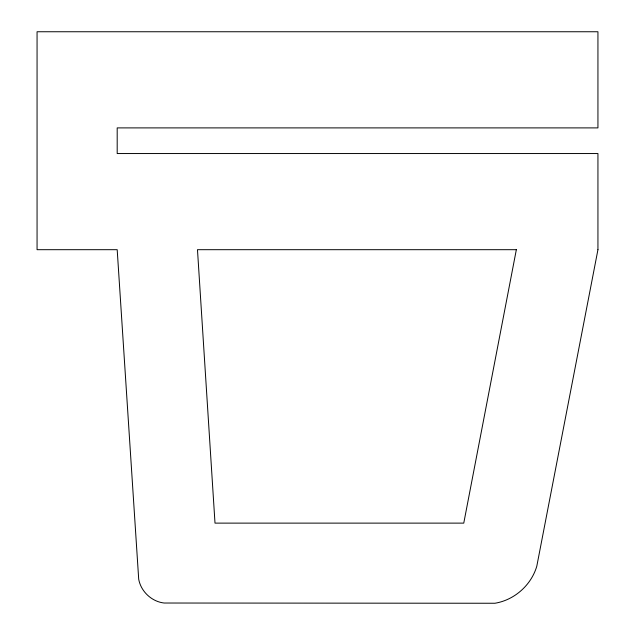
<?xml version="1.0" encoding="UTF-8"?>
<svg xmlns="http://www.w3.org/2000/svg" width="635" height="635" viewBox="0 0 635 635"><rect width="100%" height="100%" fill="white"/><g stroke="black" fill="none" stroke-linecap="round" stroke-linejoin="round"><path stroke-width="0.95" d="M516.342 249.69L463.764 523.121L215.003 523.121L197.477 249.69L516.342 249.69M597.94 249.69L536.805 566.174C531.273 585.129 514.429 600.051 494.951 603.25L164.084 603.02C151.654 601.567 140.938 591.526 138.7 579.215L117.189 249.69L37.06 249.69L37.06 31.75L597.94 31.75L597.94 127.897L117.189 127.897L117.189 153.543L597.94 153.543L597.94 249.69"/></g></svg>
